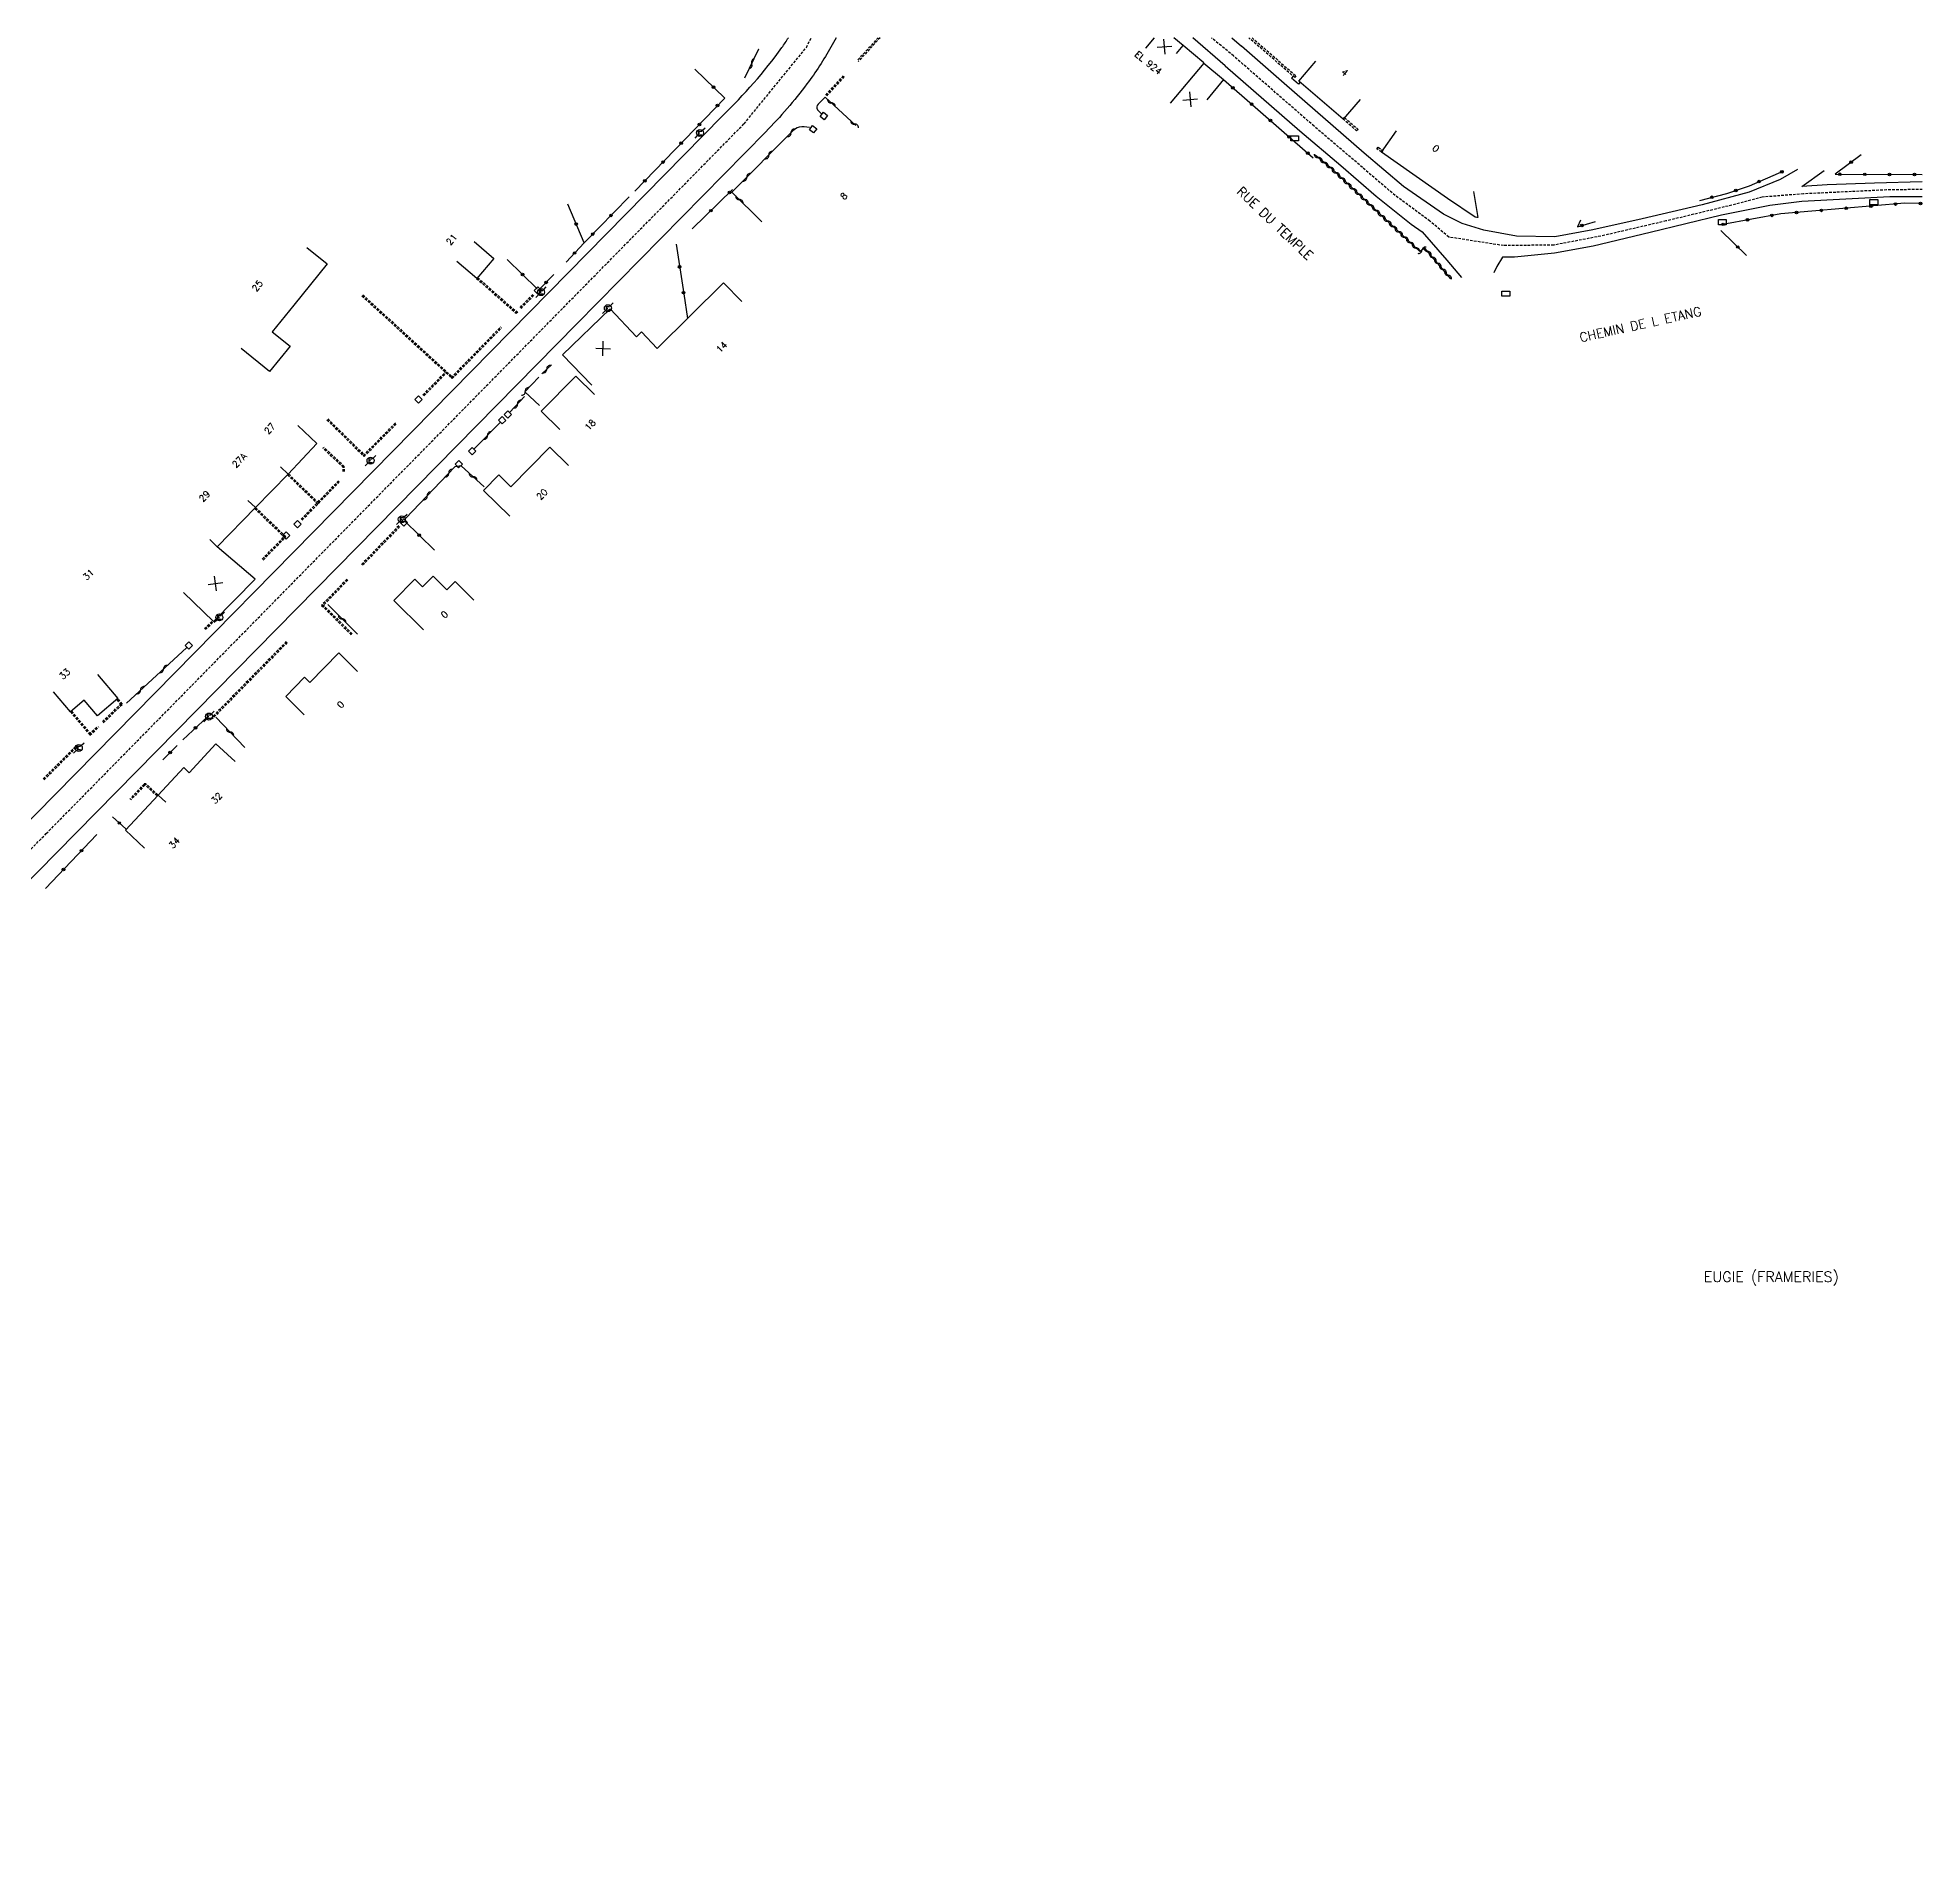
# Model space of a CAD drawing. Header units: millimetres. Extents: x 115001 to 116000, y 119000 to 120004.
# Drawn here: x 115639.7 to 116000, y 119653.3 to 120000 of the extents above; entities that cross this region are included whole.
import ezdxf
from ezdxf.enums import TextEntityAlignment as Align

# ---------------------------------------------------------------- set-up
doc = ezdxf.new("R2010")
doc.units = ezdxf.units.MM
doc.linetypes.add('DASHED', pattern=[0.75, 0.5, -0.25])
doc.layers.get('0').update_dxf_attribs({"linetype": 'CONTINUOUS'})
for name, color, linetype in [('W0001', 6, 'DASHED'), ('W0008', 7, 'CONTINUOUS'), ('W0100', 7, 'CONTINUOUS'), ('W0105', 7, 'CONTINUOUS'), ('W0112', 1, 'DASHED'), ('W0310', 3, 'CONTINUOUS'), ('W0322', 7, 'CONTINUOUS'), ('W0471', 7, 'CONTINUOUS'), ('W0980', 7, 'CONTINUOUS'), ('W0984', 7, 'CONTINUOUS'), ('W0989', 7, 'CONTINUOUS'), ('W0991', 7, 'CONTINUOUS'), ('W1102', 7, 'CONTINUOUS'), ('W1471', 7, 'CONTINUOUS')]:
    doc.layers.add(name, color=color, linetype=linetype)
doc.styles.get("Standard").update_dxf_attribs({"font": 'romans.shx', "width": 0.85})

# ---------------------------------------------------------------- blocks, each defined once
blk = doc.blocks.new('t991o')
at = {"color": 0, "linetype": 'Continuous'}
for p, q in [((-1, 1), (1, -1)), ((-1, -1), (1, 1))]:
    blk.add_line(p, q, dxfattribs=at)
blk = doc.blocks.new('t310o')
at = {"color": 0, "linetype": 'Continuous'}
for centre, start, end in [((-0.5, 0.38), 216.8699, 323.1304), ((0.5, -0.37), 36.8699, 143.1303)]:
    blk.add_arc(centre, 0.625, start, end, dxfattribs=at)
blk = doc.blocks.new('t322o')
at = {"color": 0, "linetype": 'Continuous'}
for radius in [0.25, 0.15]:
    blk.add_circle((0, 0), radius, dxfattribs=at)
blk = doc.blocks.new('t112o')
at = {"color": 0, "linetype": 'Continuous'}
for p, q in [((-0.5, 0.5), (0.5, 0.5)), ((-0.5, -0.5), (-0.5, 0.5)), ((0.5, 0.5), (0.5, -0.5)), ((0.5, -0.5), (-0.5, -0.5))]:
    blk.add_line(p, q, dxfattribs=at)
blk = doc.blocks.new('T471')
for p, q in [((-0.333334, 0.333334), (-0.333334, -0.333334)), ((-0.333334, 0.333334), (0.333334, 0.333334)), ((-0.333334, 0), (0, 0)), ((0.500001, 0.500001), (1.000002, 1.000002)), ((-0.500001, -0.500001), (-1.000002, -1.000002)), ((-0.333334, -0.333334), (0.333334, -0.333334))]:
    blk.add_line(p, q)
blk.add_ellipse((0, 0), major_axis=(0.471405, 0.471405), ratio=1, start_param=5.4977871438, end_param=11.780972451)
blk = doc.blocks.new('T1471')
at = {"color": 0, "linetype": 'Continuous', "flags": 128}
blk.add_lwpolyline([(-0.75, -0.5), (-0.75, 0.5), (0.75, 0.5), (0.75, -0.5), (-0.75, -0.5)], dxfattribs=at)

msp = doc.modelspace()

# ---------------------------------------------------------------- linework, layer by layer
at = {"layer": 'W0001'}
for points in [[(115470.99, 119674.12), (115475.56, 119679), (115641.37, 119847.84), (115774.78, 119983.55), (115786.69, 119998.14), (115787.61, 120000)], [(115868.32, 119996.51), (115864.1, 120000)], [(116000, 119970.99), (115993.18, 119970.89), (115977.28, 119970.15), (115969.39, 119969.52), (115965.05, 119968.34), (115950.99, 119964.96), (115938.56, 119962.07), (115929.56, 119960.35), (115919.97, 119960.25), (115909.48, 119961.88), (115905.87, 119964.93), (115899.23, 119969.84), (115883.74, 119983.08), (115868.32, 119996.51)]]:
    msp.add_lwpolyline(points, dxfattribs=at)
at = {"layer": 'W0008'}
for points in [[(115453.48, 119666.28, 0.054855), (115456.7, 119667.53, 0.0814), (115463.82, 119672.81), (115472.55, 119681.64), (115582.74, 119793.82), (115639.41, 119851.54), (115719, 119932.52), (115770.65, 119985.07, 0.0429), (115782.01, 119998.1, 0.009956), (115783.26, 120000)], [(115792.37, 120000, -0.006826), (115791.38, 119998.18, -0.0304), (115786.8, 119991.16, -0.035), (115778.92, 119982.03), (115742.78, 119945.33), (115643.34, 119844.15), (115571.75, 119771.28), (115509.59, 119707.92), (115478.57, 119676.35, 0.0273), (115471.66, 119668.57, 0.0404), (115465.87, 119659.95, 0.029689), (115462.72, 119653.3, 0.029689)]]:
    msp.add_lwpolyline(points, format="xyb", dxfattribs=at)
for points in [[(115866.77, 119994.65), (115860.53, 120000)], [(115868, 120000), (115869.88, 119998.37), (115869.88, 119998.37)], [(115976.15, 119974.8), (115972.84, 119972.9), (115966.91, 119970.46), (115957.91, 119968.02), (115946.42, 119965.34), (115937.03, 119963.28), (115929.78, 119961.92), (115922.42, 119962.06), (115916.18, 119963.22), (115912.03, 119964.45), (115908.46, 119966.27), (115900.85, 119971.56), (115893.33, 119977.94), (115878, 119991.27), (115869.88, 119998.37)], [(115866.77, 119994.65), (115881.04, 119982.21), (115888.83, 119975.58), (115895.63, 119969.69), (115902.29, 119964.35), (115904.37, 119962.88), (115909.13, 119957.45), (115911.94, 119954.16)], [(116000, 119972.42), (115990.89, 119972.18), (115981.82, 119971.84), (115976.97, 119971.56), (115981.21, 119974.58)], [(116000, 119969.6), (115993.81, 119969.57), (115976.94, 119968.7), (115970.84, 119967.91), (115961.59, 119966.06), (115948, 119962.79), (115937.11, 119960.16), (115929.7, 119958.78), (115922.03, 119958.06), (115919.75, 119958.02), (115918.65, 119956.25), (115918.11, 119955.03)]]:
    msp.add_lwpolyline(points, dxfattribs=at)
at = {"layer": 'W0100'}
for points in [[(115853.17, 120000), (115851.5, 119998), (115851.5, 119998)], [(115862.65, 119995.18), (115858.71, 119998.48), (115856.9, 120000)], [(115862.64, 119995.16), (115866.44, 119991.99), (115863.23, 119988.15)], [(115892.55, 119988.21), (115889.29, 119984.42), (115880.8, 119991.72), (115884.06, 119995.51)], [(115914.19, 119970.57), (115915.01, 119965.64), (115914.85, 119965.61), (115914.52, 119965.7), (115909.24, 119969.27), (115896.61, 119978.09), (115899.47, 119982.19)], [(115723.15, 119961.04), (115726.93, 119957.77), (115723.66, 119953.97), (115719.87, 119957.24), (115719.87, 119957.24)], [(115691.18, 119959.89), (115695.07, 119956.75), (115688.74, 119948.89), (115684.6, 119943.76), (115688, 119941.02), (115684.09, 119936.17), (115678.64, 119940.56), (115678.64, 119940.56)], [(115745.65, 119933.6), (115740.09, 119939.35), (115749.2, 119948.14), (115754.19, 119942.79), (115755.18, 119943.77), (115758.18, 119940.58), (115770.85, 119953.15), (115774.37, 119949.6), (115774.37, 119949.6)], [(115739.55, 119925.09), (115735.99, 119928.6), (115742.6, 119935.3), (115746.16, 119931.8), (115746.16, 119931.8)], [(115667.64, 119893.96), (115673.36, 119888.37), (115681.3, 119896.47), (115674.07, 119902.66), (115681.37, 119910.16), (115687.6, 119916.59), (115693.1, 119922.41), (115689.5, 119925.88), (115689.5, 119925.88)], [(115729.99, 119908.55), (115724.99, 119913.45), (115727.89, 119916.41), (115730.21, 119914.13), (115737.62, 119921.7), (115741.19, 119918.2), (115741.19, 119918.2)], [(115713.5, 119886.77), (115707.82, 119892.4), (115711.84, 119896.46), (115713.31, 119895), (115715.33, 119897.03), (115717.97, 119894.42), (115719.56, 119896.02), (115723.11, 119892.5), (115723.11, 119892.5)], [(115690.71, 119870.57), (115687.16, 119874.08), (115690.78, 119877.74), (115691.77, 119876.76), (115697.32, 119882.38), (115700.88, 119878.86), (115700.88, 119878.86)], [(115651.19, 119878.24), (115655.07, 119873.67), (115651.18, 119870.36), (115648.64, 119873.35), (115646.01, 119871.12), (115642.77, 119874.94), (115642.77, 119874.94)], [(115660.18, 119845.07), (115656.52, 119848.48), (115662.76, 119855.22), (115667.66, 119860.46), (115668.7, 119859.49), (115673.82, 119865), (115677.49, 119861.6), (115677.49, 119861.6)]]:
    msp.add_lwpolyline(points, dxfattribs=at)
at = {"layer": 'W0105'}
for p, q in [((115879.73, 119992.63), (115879.4, 119992.25)), ((115880.75, 119991.09), (115879.4, 119992.25)), ((115881.09, 119991.48), (115880.75, 119991.09))]:
    msp.add_line(p, q, dxfattribs=at)
at = {"layer": 'W0112'}
for p, q in [((115800.43, 120000), (115796.42, 119995.62)), ((115800.77, 120000), (115796.6, 119995.45)), ((115880.04, 119992.37), (115871.26, 120000)), ((115793.72, 119992.72), (115790.23, 119988.93)), ((115793.9, 119992.55), (115790.42, 119988.76)), ((115889.29, 119984.42), (115889.55, 119984.72)), ((115891.87, 119982.17), (115889.29, 119984.42)), ((115895.76, 119978.75), (115896.01, 119979.06)), ((115896.61, 119978.1), (115895.76, 119978.75)), ((115723.65, 119953.97), (115731.22, 119947.31)), ((115723.82, 119954.16), (115731.39, 119947.5)), ((115701.72, 119950.66), (115718.98, 119934.86)), ((115701.89, 119950.85), (115719.14, 119935.04)), ((115731.97, 119948.43), (115734.42, 119950.93)), ((115732.15, 119948.25), (115734.6, 119950.76)), ((115731.04, 119947.49), (115731.34, 119947.79)), ((115731.22, 119947.31), (115731.51, 119947.61)), ((115718.8, 119935.03), (115728.28, 119944.73)), ((115718.98, 119934.86), (115728.46, 119944.56)), ((115713.39, 119931.71), (115717.67, 119936.06)), ((115713.57, 119931.53), (115717.85, 119935.89)), ((115695.03, 119926.95), (115702.15, 119919.94)), ((115695.2, 119927.13), (115702.33, 119920.11)), ((115701.98, 119920.11), (115708.25, 119926.49)), ((115702.15, 119919.94), (115708.43, 119926.31)), ((115698.19, 119917.85), (115694.28, 119921.51)), ((115698.36, 119918.03), (115694.45, 119921.7)), ((115698.12, 119917.04), (115698.11, 119918.03)), ((115698.37, 119917.04), (115698.36, 119918.03)), ((115693.3, 119910.84), (115687.42, 119916.51)), ((115693.47, 119911.02), (115687.59, 119916.69)), ((115693.29, 119911.2), (115697.28, 119915.31)), ((115693.47, 119911.02), (115697.46, 119915.14)), ((115687.18, 119904.58), (115681.34, 119910.21)), ((115690.11, 119907.95), (115693.29, 119911.2)), ((115690.29, 119907.78), (115693.47, 119911.02)), ((115687.01, 119904.4), (115681.17, 119910.03)), ((115708.76, 119906.7), (115701.5, 119899.14)), ((115708.94, 119906.53), (115701.68, 119898.97)), ((115682.67, 119900.32), (115687.01, 119904.76)), ((115682.85, 119900.15), (115687.18, 119904.58)), ((115698.84, 119896.48), (115694.01, 119891.48)), ((115699.02, 119896.31), (115694.19, 119891.31)), ((115671.63, 119887.03), (115673.19, 119888.55)), ((115694.01, 119891.48), (115699.7, 119885.85)), ((115694.19, 119891.66), (115699.87, 119886.03)), ((115671.81, 119886.85), (115673.36, 119888.37)), ((115687.27, 119884.56), (115672.98, 119870)), ((115687.45, 119884.38), (115673.16, 119869.82)), ((115646.01, 119871.12), (115649.74, 119866.65)), ((115646.2, 119871.28), (115649.93, 119866.81)), ((115652.11, 119869.25), (115655.78, 119872.76)), ((115652.29, 119869.07), (115655.95, 119872.58)), ((115655.76, 119872.43), (115654.88, 119873.51)), ((115655.95, 119872.58), (115655.07, 119873.67)), ((115649.57, 119866.84), (115651.27, 119868.41)), ((115649.74, 119866.65), (115651.44, 119868.23)), ((115652.28, 119869.09), (115652.29, 119869.07)), ((115652.52, 119869.17), (115652.52, 119869.15)), ((115640.79, 119858.3), (115647, 119864.54)), ((115640.97, 119858.13), (115647.18, 119864.37)), ((115647, 119864.54), (115647.24, 119864.78)), ((115647.18, 119864.37), (115647.42, 119864.61)), ((115660.07, 119857.3), (115657.35, 119854.45)), ((115660.25, 119857.13), (115657.53, 119854.28)), ((115660.13, 119857.34), (115660.07, 119857.3)), ((115660.21, 119857.38), (115660.13, 119857.34)), ((115660.29, 119857.39), (115660.21, 119857.38)), ((115660.26, 119857.13), (115660.25, 119857.13)), ((115660.26, 119857.16), (115660.29, 119857.14)), ((115662.59, 119855.04), (115660.26, 119857.16)), ((115660.28, 119857.14), (115660.26, 119857.13)), ((115660.3, 119857.14), (115660.28, 119857.14)), ((115660.36, 119857.38), (115660.29, 119857.39)), ((115660.29, 119857.14), (115660.3, 119857.14)), ((115660.43, 119857.35), (115660.36, 119857.38)), ((115662.76, 119855.22), (115660.43, 119857.35))]:
    msp.add_line(p, q, dxfattribs=at)
for points in [[(115871.87, 120000), (115880.3, 119992.67), (115880.04, 119992.37)], [(115889.55, 119984.72), (115892.14, 119982.47), (115891.87, 119982.17)], [(115896.01, 119979.06), (115896.85, 119978.41), (115896.61, 119978.1)]]:
    msp.add_lwpolyline(points, dxfattribs=at)
at = {"layer": 'W0310'}
for points in [[(115774.94, 119992.32), (115777.61, 119997.86), (115777.61, 119997.86)], [(115909.9, 119953.93), (115904.92, 119959.76), (115903.96, 119959.1), (115887.14, 119974.91), (115883.95, 119977.57)], [(115737.95, 119937.49), (115736.12, 119935.73), (115736.12, 119935.73)], [(115735.54, 119935.09), (115732.88, 119932.33), (115735.7, 119929.67), (115735.7, 119929.67)], [(115732.8, 119931.4), (115730.02, 119928.42), (115730.02, 119928.42)], [(115728.18, 119926.41), (115723.13, 119921.36), (115723.13, 119921.36)], [(115725.07, 119914.16), (115720.68, 119918.16), (115719.49, 119917.99), (115710.05, 119908.06), (115710.05, 119908.06)], [(115695.18, 119891.63), (115700.87, 119886), (115700.87, 119886)], [(115656.71, 119872.81), (115668.22, 119883.38), (115668.22, 119883.38)], [(115673.83, 119870.09), (115679.33, 119864.28), (115679.33, 119864.28)]]:
    msp.add_lwpolyline(points, dxfattribs=at)
for points in [[(115796.14, 119983.23), (115790.26, 119988.65), (115788.91, 119987.3, 0.3502), (115788.78, 119986.24), (115789.69, 119985.33), (115789.69, 119985.33)], [(115787.28, 119982.81, 0.105), (115785.3, 119982.87, 0.1309), (115784.06, 119982.14), (115772.46, 119970.46), (115778.14, 119964.82), (115778.14, 119964.82)]]:
    msp.add_lwpolyline(points, format="xyb", dxfattribs=at)
at = {"layer": 'W0322'}
for p, q in [((115866.43, 119991.99), (115883.57, 119977.01)), ((115966.42, 119958.34), (115961.46, 119963.15))]:
    msp.add_line(p, q, dxfattribs=at)
for points in [[(115753.89, 119970.63), (115771.1, 119988.46), (115765.34, 119994.01), (115765.34, 119994.01)], [(115988.31, 119977.62), (115983.33, 119973.89), (116000, 119973.84)], [(115957.47, 119968.9), (115962.62, 119970.22), (115966.95, 119971.7), (115973.54, 119974.53)], [(115740.74, 119957.09), (115744.2, 119960.79), (115752.84, 119969.6), (115752.84, 119969.6)], [(115744.2, 119960.79), (115741.08, 119968.15), (115741.08, 119968.15)], [(115772.55, 119970.95), (115764.87, 119963.43), (115764.87, 119963.43)], [(116000, 119968.32), (115996.68, 119968.35), (115972.94, 119966.34), (115961.85, 119964.3)], [(115934.69, 119965.14), (115934.06, 119963.83), (115937.53, 119964.84)], [(115761.79, 119960.54), (115763.24, 119951.04), (115763.96, 119946.32), (115763.96, 119946.32)], [(115735.22, 119952), (115729.51, 119957.6), (115729.51, 119957.6)], [(115735.55, 119951.82), (115738.41, 119954.7), (115738.41, 119954.7)], [(115709.89, 119907.65), (115715.57, 119902.02), (115715.57, 119902.02)], [(115672.24, 119870.24), (115667.5, 119865.75), (115667.5, 119865.75)], [(115666.42, 119864.72), (115663.68, 119861.92), (115663.68, 119861.92)], [(115656.6, 119848.76), (115654.04, 119851.04), (115654.04, 119851.04)], [(115651.08, 119847.67), (115641.21, 119837.36), (115641.21, 119837.36)]]:
    msp.add_lwpolyline(points, dxfattribs=at)
at = {"layer": 'W1102'}
msp.add_line((115862.64, 119995.16), (115856.23, 119987.49), dxfattribs=at)
for points in [[(115857.43, 119996.95), (115858.71, 119998.48), (115858.71, 119998.48)], [(115686.16, 119917.98), (115687.6, 119916.59), (115687.6, 119916.59)], [(115679.93, 119911.55), (115681.37, 119910.16), (115681.37, 119910.16)], [(115672.63, 119904.05), (115674.07, 119902.66), (115674.07, 119902.66)], [(115664.22, 119853.86), (115662.76, 119855.22), (115662.76, 119855.22)]]:
    msp.add_lwpolyline(points, dxfattribs=at)

# ---------------------------------------------------------------- block references
at = {"layer": 'W0112'}
for p, rotation in [((115790.02, 119985.03), 231.8748), ((115787.96, 119982.5), 231.8748), ((115735.34, 119951.65), 45.6848), ((115712.52, 119930.83), 45.1983), ((115729.61, 119927.96), 224.0037), ((115728.54, 119926.86), 224.0037), ((115722.79, 119920.95), 224.0037), ((115720.23, 119918.47), 224.0037), ((115689.39, 119907.01), 45.41759999999999), ((115709.73, 119907.32), 225.6511), ((115687.23, 119904.83), 45.41759999999999), ((115668.65, 119883.81), 45.09140000000001)]:
    msp.add_blockref('t112o', p, dxfattribs=dict(at, rotation=rotation))
at = {"layer": 'W0310'}
for p, rotation in [((115776.24, 119995.02), 64.3142610763857), ((115791.48, 119987.52), 137.3834351642044), ((115783.74, 119981.81), 225.1903376379722), ((115795.9, 119983.46), 137.3834351642044), ((115779.51, 119977.56), 225.1903376379722), ((115884.51, 119977.11), 140.2297169810228), ((115885.66, 119976.15), 140.2297169810228), ((115886.81, 119975.19), 140.2297169810228), ((115887.92, 119974.18), 136.7689619649234), ((115775.28, 119973.3), 225.1903376379722), ((115889.01, 119973.16), 136.7689619649234), ((115890.11, 119972.13), 136.7689619649234), ((115891.2, 119971.1), 136.7689619649234), ((115773.88, 119969.05), 315.1904146598831), ((115892.29, 119970.07), 136.7689619649234), ((115893.38, 119969.05), 136.7689619649234), ((115894.48, 119968.02), 136.7689619649234), ((115895.57, 119966.99), 136.7689619649234), ((115896.66, 119965.96), 136.7689619649234), ((115897.76, 119964.94), 136.7689619649234), ((115898.85, 119963.91), 136.7689619649234), ((115899.94, 119962.88), 136.7689619649234), ((115901.04, 119961.85), 136.7689619649234), ((115902.13, 119960.83), 136.7689619649234), ((115903.22, 119959.8), 136.7689619649234), ((115904.36, 119959.37), 214.6173803127992), ((115905.45, 119959.14), 130.4850464239103), ((115906.43, 119958), 130.4850464239103), ((115907.4, 119956.86), 130.4850464239103), ((115908.37, 119955.72), 130.4850464239103), ((115909.35, 119954.58), 130.4850464239103), ((115737.06, 119936.64), 223.8600073381247), ((115732.94, 119932.39), 226.1436112278331), ((115731.45, 119929.95), 226.9391934821872), ((115725.72, 119923.95), 225.0068053979039), ((115718.32, 119916.76), 226.4510321090285), ((115722.97, 119916.07), 137.5802778099252), ((115714.19, 119912.41), 226.4510321090285), ((115697.95, 119888.88), 315.2754973115706), ((115663.8, 119879.32), 42.56583180746238), ((115659.38, 119875.26), 42.56583180746238), ((115676.51, 119867.26), 313.4541956453263)]:
    msp.add_blockref('t310o', p, dxfattribs=dict(at, rotation=rotation))
at = {"layer": 'W0322'}
for p, rotation in [((115768.94, 119990.54), 136.0093677920069), ((115868.22, 119990.42), 318.8674350433788), ((115769.71, 119987.02), 46.00913675506389), ((115871.8, 119987.3), 318.8674350433788), ((115766.23, 119983.42), 46.00913675506389), ((115875.38, 119984.18), 318.8674350433788), ((115762.76, 119979.82), 46.00913675506389), ((115878.95, 119981.05), 318.8674350433788), ((115759.29, 119976.23), 46.00913675506389), ((115882.53, 119977.93), 318.8674350433788), ((115986.4, 119976.19), 216.7962595843087), ((115755.82, 119972.63), 46.00913675506389), ((115968.77, 119972.49), 23.24578016309716), ((115973.14, 119974.36), 23.24578016309716), ((115984.24, 119973.89), 359.8140368988157), ((115988.99, 119973.88), 359.8140368988157), ((115993.74, 119973.86), 359.8140368988157), ((115998.49, 119973.85), 359.8140368988157), ((115772.01, 119970.42), 224.3861845426783), ((115959.77, 119969.49), 14.36018225818438), ((115964.33, 119970.8), 18.93451619050784), ((115990.17, 119967.79), 184.8410579828788), ((115994.9, 119968.2), 184.8410579828788), ((115999.65, 119968.32), 179.5069386849121), ((115742.68, 119964.37), 112.9888766378108), ((115749.34, 119966.03), 45.58750211857907), ((115768.44, 119966.93), 224.3861845426783), ((115934.94, 119964.09), 16.1369942501104), ((115961.91, 119964.32), 190.3766285483229), ((115966.59, 119965.17), 190.3766285483229), ((115971.26, 119966.03), 190.3766285483229), ((115975.97, 119966.59), 184.8410579828788), ((115980.7, 119966.99), 184.8410579828788), ((115985.44, 119967.39), 184.8410579828788), ((115745.84, 119962.46), 45.58750211857907), ((115742.38, 119958.84), 46.83233393800509), ((115964.71, 119959.99), 135.8557900081747), ((115732.44, 119954.73), 135.5520141720228), ((115736.94, 119953.22), 45.33746470460856), ((115762.45, 119956.2), 278.6748416888198), ((115763.21, 119951.26), 278.6748416888198), ((115712.66, 119904.91), 315.2754973115706), ((115669.93, 119868.05), 223.4538878698528), ((115665.08, 119863.36), 225.6639239057816), ((115655.35, 119849.87), 138.205669218834), ((115648.13, 119844.59), 226.2536680467316), ((115644.67, 119840.98), 226.2536680467316)]:
    msp.add_blockref('t322o', p, dxfattribs=dict(at, rotation=rotation))
at = {"layer": 'W0471'}
for p in [(115766.34, 119981.79), (115735.97, 119951.35), (115748.74, 119948.29), (115703.37, 119919.15), (115709.35, 119907.94), (115674.47, 119889.18), (115672.49, 119870.23), (115647.6, 119864.23)]:
    msp.add_blockref('T471', p, dxfattribs=at)
at = {"layer": 'W0991'}
for p, rotation in [((115855.15, 119998.28), 49.75297005175953), ((115860.05, 119988.21), 320.1270636147187), ((115747.83, 119940.58), 43.54506211218671), ((115673.74, 119895.68), 52.46379532574165)]:
    msp.add_blockref('t991o', p, dxfattribs=dict(at, rotation=rotation))
at = {"layer": 'W1471'}
for p in [(115880.03, 119980.77), (115990.75, 119968.56), (115961.76, 119964.72), (115920.39, 119951.07)]:
    msp.add_blockref('T1471', p, dxfattribs=at)

# ---------------------------------------------------------------- texts
at = {"layer": 'W0980'}
msp.add_text('EUGIE (FRAMERIES)', height=2, dxfattribs=at).set_placement((115971.14, 119762.99), align=Align.MIDDLE)
at = {"layer": 'W0984'}
msp.add_text('EL 924', height=1.25, rotation=321.5707, dxfattribs=at).set_placement((115852.07, 119995.2), align=Align.MIDDLE)
at = {"layer": 'W0989'}
for s, rotation, p in [('RUE DU TEMPLE', 316.408, (115876.28, 119964.52)), ('CHEMIN DE L ETANG', 12.3924, (115946.12, 119945.2))]:
    msp.add_text(s, height=1.75, rotation=rotation, dxfattribs=at).set_placement(p, align=Align.MIDDLE)
at = {"layer": 'W0991'}
for s, rotation, p in [('4', 319.288, (115889.61, 119993.38)), ('0', 319.288, (115907.01, 119978.82)), ('8', 46.8857, (115793.85, 119969.71)), ('21', 49.2341, (115718.86, 119961.42)), ('25', 51.4275, (115681.74, 119952.58)), ('14', 44.7696, (115770.5, 119940.83)), ('27', 46.632, (115684.11, 119925.27)), ('18', 45.4263, (115745.35, 119925.98)), ('27A', 45.8877, (115678.3, 119919.21)), ('29', 45.7389, (115671.64, 119912.35)), ('20', 45.6518, (115736.15, 119912.71)), ('31', 44.5234, (115649.45, 119897.37)), ('0', 42.4129, (115717.5, 119889.73)), ('33', 42.6519, (115644.91, 119878.37)), ('0', 44.8058, (115697.64, 119872.51)), ('32', 46.2096, (115673.96, 119854.62)), ('34', 47.2012, (115665.87, 119846.08))]:
    msp.add_text(s, height=1.25, rotation=rotation, dxfattribs=at).set_placement(p, align=Align.MIDDLE)

doc.saveas('drawing.dxf')
